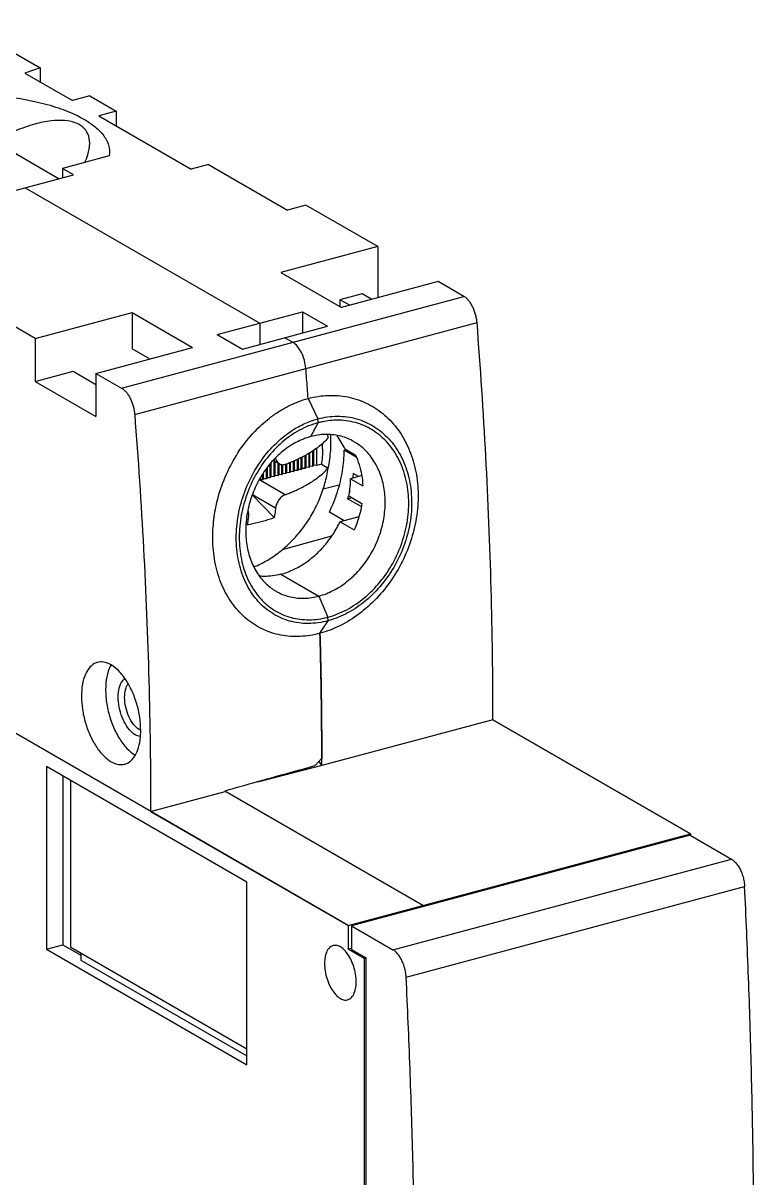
# Model space of a CAD drawing. Extents: x -77 to 255, y -304 to -148.
# Drawn here: x -25.09 to 6.14, y -228.01 to -178.66 of the extents above; entities that cross this region are included whole.
import ezdxf

# ---------------------------------------------------------------- set-up
doc = ezdxf.new("R2010")
doc.units = 0
doc.header["$LTSCALE"] = 1.21
doc.header["$MEASUREMENT"] = 0
doc.layers.get('0').update_dxf_attribs({"linetype": 'CONTINUOUS'})

msp = doc.modelspace()

# ---------------------------------------------------------------- linework, layer by layer
for p, q in [((-27.683, -178.658), (-24.361, -180.577)), ((-24.361, -180.577), (-25.007, -180.797)), ((-24.361, -180.577), (-24.361, -181.171)), ((-25.007, -180.797), (-22.98, -181.968)), ((-22.237, -181.769), (-22.98, -181.968)), ((-22.237, -181.769), (-21.11, -182.419)), ((-21.11, -182.419), (-21.854, -182.619)), ((-21.11, -182.419), (-21.11, -183.048)), ((-21.854, -182.619), (-17.913, -184.895)), ((-26.305, -183.711), (-23.54, -185.308)), ((-21.416, -184.334), (-23.406, -184.867)), ((-23.406, -184.867), (-23.406, -185.272)), ((-22.927, -185.144), (-23.406, -184.867)), ((-17.169, -184.695), (-17.913, -184.895)), ((-17.169, -184.695), (-13.791, -186.647)), ((-27.059, -186.251), (-22.927, -185.144)), ((-24.993, -185.698), (-14.972, -191.486)), ((-13.006, -186.436), (-13.791, -186.647)), ((-9.937, -188.209), (-13.006, -186.436)), ((-9.937, -188.209), (-14.07, -189.316)), ((-9.937, -188.209), (-9.937, -190.399)), ((-14.07, -189.316), (-11.48, -190.812)), ((-7.348, -189.704), (-11.48, -190.812)), ((-6.25, -190.339), (-7.348, -189.704)), ((-24.565, -192.13), (-27.634, -190.357)), ((-20.878, -194.26), (-6.25, -190.339)), ((-10.599, -190.224), (-11.549, -190.479)), ((-11.549, -190.479), (-11.549, -190.772)), ((-11.133, -190.719), (-11.549, -190.479)), ((-10.183, -190.464), (-10.599, -190.224)), ((-24.565, -192.13), (-20.433, -191.022)), ((-20.433, -191.022), (-20.433, -192.585)), ((-20.433, -191.022), (-17.843, -192.518)), ((-20.32, -195.379), (-5.692, -191.457)), ((-16.79, -191.973), (-13.153, -190.999)), ((-13.153, -190.999), (-13.153, -191.903)), ((-13.153, -190.999), (-12.084, -191.616)), ((-16.79, -191.973), (-15.72, -192.591)), ((-15.72, -192.591), (-12.084, -191.616)), ((-14.972, -191.486), (-14.972, -192.391)), ((-24.565, -192.13), (-24.565, -193.968)), ((-13.902, -192.104), (-13.564, -192.299)), ((-21.976, -193.626), (-17.843, -192.518)), ((-19.692, -193.013), (-20.434, -192.585)), ((-24.565, -193.968), (-22.954, -193.536)), ((-22.954, -193.536), (-21.976, -194.101)), ((-21.976, -193.626), (-21.976, -195.464)), ((-21.976, -193.626), (-20.878, -194.26)), ((-24.565, -193.968), (-21.976, -195.464)), ((-12.908, -194.7), (-12.493, -195.571)), ((-12.795, -196.328), (-12.481, -195.738)), ((-12.54, -197.563), (-12.54, -196.823)), ((-11.367, -196.913), (-11.28, -196.888)), ((-10.855, -197.209), (-11.367, -196.913)), ((-11.341, -196.854), (-10.893, -197.112)), ((-14.118, -197.509), (-14.388, -197.353)), ((-14.358, -198.051), (-14.358, -197.371)), ((-14.332, -197.386), (-14.332, -197.996)), ((-13.532, -197.829), (-13.532, -197.38)), ((-13.506, -197.369), (-13.506, -197.775)), ((-13.367, -197.785), (-13.367, -197.305)), ((-13.34, -197.293), (-13.34, -197.73)), ((-13.201, -197.741), (-13.201, -197.224)), ((-13.175, -197.211), (-13.175, -197.686)), ((-13.036, -197.696), (-13.036, -197.137)), ((-13.01, -197.123), (-13.01, -197.642)), ((-12.871, -197.652), (-12.871, -197.043)), ((-12.844, -197.027), (-12.844, -197.597)), ((-12.706, -197.608), (-12.706, -196.939)), ((-12.679, -196.923), (-12.679, -197.553)), ((-14.689, -198.139), (-14.689, -197.706)), ((-14.663, -197.665), (-14.663, -198.085)), ((-14.524, -198.095), (-14.524, -197.496)), ((-14.497, -197.468), (-14.497, -198.04)), ((-14.193, -198.006), (-14.193, -197.466)), ((-14.167, -197.481), (-14.167, -197.952)), ((-14.028, -197.962), (-14.028, -197.541)), ((-14.002, -197.542), (-14.002, -197.907)), ((-13.863, -197.918), (-13.863, -197.516)), ((-13.836, -197.863), (-13.863, -197.918)), ((-13.836, -197.505), (-13.836, -197.863)), ((-13.697, -197.874), (-13.836, -197.863)), ((-13.697, -197.874), (-13.697, -197.45)), ((-13.671, -197.819), (-13.697, -197.874)), ((-13.671, -197.439), (-13.671, -197.819)), ((-13.532, -197.829), (-13.671, -197.819)), ((-13.506, -197.775), (-13.532, -197.829)), ((-13.367, -197.785), (-13.506, -197.775)), ((-13.34, -197.73), (-13.367, -197.785)), ((-13.201, -197.741), (-13.34, -197.73)), ((-13.175, -197.686), (-13.201, -197.741)), ((-13.036, -197.696), (-13.175, -197.686)), ((-13.01, -197.642), (-13.036, -197.696)), ((-12.871, -197.652), (-13.01, -197.642)), ((-12.844, -197.597), (-12.871, -197.652)), ((-12.706, -197.608), (-12.844, -197.597)), ((-12.679, -197.553), (-12.706, -197.608)), ((-12.54, -197.563), (-12.679, -197.553)), ((-12.339, -197.509), (-12.54, -197.563)), ((-12.339, -197.509), (-12.057, -197.672)), ((-14.939, -198.205), (-14.999, -198.184)), ((-14.854, -198.184), (-14.993, -198.173)), ((-13.887, -198.812), (-14.939, -198.205)), ((-14.854, -198.184), (-14.854, -197.962)), ((-14.828, -198.129), (-14.854, -198.184)), ((-14.828, -197.921), (-14.828, -198.129)), ((-14.689, -198.139), (-14.828, -198.129)), ((-14.663, -198.085), (-14.689, -198.139)), ((-14.524, -198.095), (-14.663, -198.085)), ((-14.497, -198.04), (-14.524, -198.095)), ((-14.358, -198.051), (-14.497, -198.04)), ((-14.332, -197.996), (-14.358, -198.051)), ((-14.193, -198.006), (-14.332, -197.996)), ((-14.167, -197.952), (-14.193, -198.006)), ((-14.028, -197.962), (-14.167, -197.952)), ((-14.002, -197.907), (-14.028, -197.962)), ((-13.863, -197.918), (-14.002, -197.907)), ((-12.273, -198.562), (-11.583, -198.387)), ((-10.62, -197.998), (-11.096, -198.13)), ((-11.096, -198.13), (-10.573, -198.432)), ((-10.75, -198.034), (-10.978, -197.903)), ((-14.355, -199.787), (-15.29, -198.838)), ((-14.3, -199.383), (-15.281, -198.816)), ((-11.17, -198.859), (-10.612, -199.182)), ((-11.229, -198.982), (-11.044, -198.932)), ((-10.639, -199.323), (-11.229, -198.982)), ((-11.365, -199.923), (-12.002, -199.554)), ((-10.74, -199.755), (-11.544, -199.971)), ((-11.544, -199.971), (-10.939, -200.32)), ((-11.908, -200.584), (-14.022, -201.171)), ((-14.071, -202.211), (-12.452, -203.146)), ((-12.452, -203.146), (-12.063, -204.045)), ((-11.194, -217.228), (-33.961, -204.079)), ((-12.403, -204.737), (-12.058, -204.2)), ((-5.011, -208.429), (-12.325, -210.39)), ((-5.011, -208.429), (3.434, -213.307)), ((3.434, -213.307), (-5.011, -208.429)), ((-12.325, -210.39), (-12.438, -210.2)), ((-24.087, -210.422), (-24.087, -218.237)), ((-15.529, -215.365), (-24.087, -210.422)), ((-12.325, -210.39), (-15.074, -211.102)), ((-23.385, -210.828), (-23.385, -218.048)), ((-23.042, -218.166), (-23.042, -211.026)), ((-19.639, -212.35), (-16.458, -211.497)), ((-8.012, -216.375), (-16.473, -211.489)), ((-16.458, -211.462), (-16.458, -211.497)), ((-19.639, -212.35), (-11.194, -217.228)), ((-11.194, -217.228), (3.434, -213.307)), ((3.408, -213.362), (-11.055, -217.239)), ((3.408, -213.362), (5.18, -214.385)), ((3.434, -213.307), (3.434, -213.377)), ((-9.283, -218.262), (5.18, -214.385)), ((-15.529, -223.179), (-15.529, -215.365)), ((-8.722, -219.432), (5.741, -215.555)), ((-8.012, -216.375), (-8.012, -216.423)), ((-11.194, -217.228), (-11.194, -218.239)), ((-11.055, -217.239), (-11.055, -218.25)), ((-11.055, -217.239), (-9.283, -218.262)), ((-24.087, -218.237), (-23.385, -218.048)), ((-23.385, -218.048), (-22.619, -218.49)), ((-24.087, -218.237), (-15.529, -223.179)), ((-15.529, -222.506), (-23.042, -218.166)), ((-22.619, -218.411), (-22.619, -218.7)), ((-11.055, -218.202), (-11.194, -218.239)), ((-10.519, -218.63), (-11.194, -218.239)), ((-11.055, -218.25), (-10.436, -218.607)), ((-10.519, -218.63), (-10.436, -218.607)), ((-10.436, -236.05), (-10.436, -218.607)), ((-22.619, -218.7), (-15.529, -222.795)), ((-10.519, -218.63), (-10.519, -236.207))]:
    msp.add_line(p, q)
for points, start_tangent, end_tangent in [([(-31.197, -182.115), (-30.173, -181.892), (-29.061, -181.748), (-27.902, -181.688), (-26.734, -181.714), (-25.598, -181.825), (-24.535, -182.017), (-23.581, -182.283), (-22.769, -182.614), (-22.128, -182.999), (-21.679, -183.424), (-21.439, -183.874), (-21.416, -184.334)], (0.9659, 0.258915), (-0.183873, -0.98295)), ([(-22.453, -184.624), (-22.321, -184.288), (-22.24, -183.787), (-22.32, -183.395), (-22.533, -183.108), (-22.864, -182.917), (-23.312, -182.822), (-23.888, -182.835), (-24.592, -182.977), (-25.407, -183.264), (-26.305, -183.711)], (0.426368, 0.90455), (-0.867672, -0.497138)), ([(-5.692, -191.457), (-5.714, -191.284), (-5.754, -191.109), (-5.809, -190.939), (-5.879, -190.78), (-5.961, -190.636), (-6.052, -190.512), (-6.149, -190.411), (-6.25, -190.339)], (-0.078471, 0.996916), (-0.865939, 0.50015)), ([(-5.011, -208.429), (-5.087, -202.845), (-5.314, -197.184), (-5.692, -191.457)], (0.000021, 1), (-0.078471, 0.996916)), ([(-13.006, -193.418), (-13.068, -193.07), (-13.193, -192.74), (-13.366, -192.472), (-13.564, -192.299)], (-0.078471, 0.996916), (-0.865939, 0.50015)), ([(-12.908, -194.7), (-12.94, -194.273), (-12.972, -193.846), (-13.006, -193.418)], (-0.072853, 0.997343), (-0.078471, 0.996916)), ([(-20.878, -194.26), (-20.777, -194.333), (-20.68, -194.433), (-20.589, -194.557), (-20.507, -194.701), (-20.437, -194.861), (-20.382, -195.03), (-20.342, -195.205), (-20.32, -195.379)], (0.865939, -0.50015), (0.078471, -0.996916)), ([(-15.208, -196.13), (-14.56, -195.539), (-14.166, -195.261), (-13.757, -195.028), (-13.338, -194.84), (-12.908, -194.7)], (0.685328, 0.728234), (0.9659, 0.258915)), ([(-12.908, -194.7), (-12.478, -194.609), (-12.052, -194.569), (-11.214, -194.636), (-10.427, -194.898), (-9.723, -195.344), (-9.128, -195.958), (-8.667, -196.718), (-8.358, -197.596), (-8.217, -198.556), (-8.251, -199.559), (-8.457, -200.566), (-8.826, -201.541), (-9.344, -202.445), (-9.988, -203.244), (-10.734, -203.908), (-11.55, -204.412), (-12.403, -204.737)], (0.9659, 0.258915), (-0.9659, -0.258915)), ([(-20.32, -195.379), (-19.942, -201.105), (-19.715, -206.766), (-19.639, -212.35)], (0.078471, -0.996916), (-0.000021, -1)), ([(-12.481, -195.738), (-13.276, -196.058), (-14.015, -196.569), (-14.666, -197.247), (-15.196, -198.058), (-15.583, -198.967), (-15.804, -199.925), (-15.847, -200.882), (-15.71, -201.788), (-15.401, -202.593), (-14.935, -203.261), (-14.34, -203.756), (-13.64, -204.059), (-12.87, -204.157), (-12.079, -204.049)], (-0.9659, -0.258915), (0.967131, 0.25428)), ([(-13.561, -196.047), (-13.32, -195.905), (-12.761, -195.654)], (0.843863, 0.536558), (0.942398, 0.334494)), ([(-12.761, -195.654), (-12.543, -195.585)], (0.942398, 0.334494), (0.961934, 0.273283)), ([(-12.543, -195.585), (-12.53, -195.581)], (0.961934, 0.273283), (0.962978, 0.269579)), ([(-12.53, -195.581), (-12.493, -195.571)], (0.962978, 0.269579), (0.9659, 0.258915)), ([(-12.493, -195.571), (-11.651, -195.458), (-10.839, -195.569), (-10.1, -195.896), (-9.466, -196.423), (-8.968, -197.126), (-8.637, -197.97), (-8.492, -198.909), (-8.539, -199.894), (-8.777, -200.878), (-9.19, -201.809), (-9.754, -202.641), (-10.441, -203.337), (-11.223, -203.867), (-12.007, -204.186)], (0.9659, 0.258915), (-0.961993, -0.273073)), ([(-12.481, -195.738), (-12.485, -195.683), (-12.489, -195.627), (-12.493, -195.571)], (-0.068893, 0.997624), (-0.069629, 0.997573)), ([(-12.46, -195.733), (-12.481, -195.738)], (-0.967547, -0.252691), (-0.9659, -0.258915)), ([(-12.283, -195.692), (-12.46, -195.733)], (-0.979928, -0.199352), (-0.967547, -0.252691)), ([(-12.063, -204.045), (-11.262, -203.726), (-10.511, -203.22), (-9.844, -202.549), (-9.297, -201.748), (-8.895, -200.848), (-8.663, -199.898), (-8.616, -198.944), (-8.758, -198.035), (-9.078, -197.223), (-9.562, -196.546), (-10.175, -196.042), (-10.892, -195.731), (-11.672, -195.628), (-12.283, -195.692)], (0.9659, 0.258915), (-0.979928, -0.199352)), ([(-16.923, -199.759), (-16.753, -198.927), (-16.401, -197.94), (-15.906, -197.023), (-15.284, -196.212), (-15.26, -196.186)], (0.137764, 0.990465), (0.675935, 0.736961)), ([(-12.058, -204.2), (-12.9, -204.316), (-13.702, -204.211), (-14.424, -203.892), (-15.037, -203.376), (-15.515, -202.683), (-15.832, -201.848), (-15.972, -200.912), (-15.928, -199.923), (-15.701, -198.93), (-15.303, -197.987), (-14.757, -197.144), (-14.087, -196.44), (-13.561, -196.047)], (-0.9659, -0.258915), (0.843863, 0.536558)), ([(-12.795, -196.328), (-13.413, -196.572), (-13.995, -196.957), (-14.514, -197.468), (-14.947, -198.079), (-15.278, -198.766), (-15.489, -199.494), (-15.548, -199.866), (-15.575, -200.236), (-15.531, -200.949), (-15.46, -201.288), (-15.359, -201.608), (-15.072, -202.178), (-14.681, -202.642), (-14.278, -202.939)], (-0.9659, -0.258915), (0.865792, -0.500404)), ([(-15.26, -196.186), (-15.208, -196.13)], (0.675935, 0.736961), (0.685328, 0.728234)), ([(-12.057, -196.385), (-12.251, -196.588), (-12.46, -196.765), (-12.675, -196.92), (-12.891, -197.056), (-13.104, -197.175), (-13.312, -197.28), (-13.512, -197.372), (-13.705, -197.454), (-13.887, -197.525)], (-0.646508, -0.762907), (-0.935201, -0.354118)), ([(-10.95, -196.547), (-11.017, -196.509), (-11.576, -196.299), (-12.178, -196.238), (-12.795, -196.328)], (-0.865831, 0.500337), (-0.9659, -0.258915)), ([(-12.082, -196.241), (-12.057, -196.385)], (0.185761, -0.982595), (0.149031, -0.988833)), ([(-11.957, -196.258), (-11.959, -196.907), (-12.062, -197.672)], (0.060348, -0.998177), (-0.198379, -0.980125)), ([(-11.341, -196.854), (-11.678, -196.292)], (-0.398871, 0.917007), (-0.628686, 0.777659)), ([(-12.452, -203.146), (-11.835, -202.905), (-11.249, -202.527), (-10.721, -202.025), (-10.277, -201.425), (-9.935, -200.748), (-9.713, -200.03), (-9.619, -199.295), (-9.659, -198.58), (-9.73, -198.239), (-9.832, -197.914), (-10.126, -197.333), (-10.528, -196.858), (-10.95, -196.547)], (0.9659, 0.258915), (-0.865831, 0.500337)), ([(-12.292, -196.853), (-12.297, -197.07), (-12.313, -197.289), (-12.339, -197.509)], (0, -1), (-0.13811, -0.990417)), ([(-12.292, -196.853), (-12.297, -196.639), (-12.298, -196.628)], (0, 1), (-0.051211, 0.998688)), ([(-12.002, -199.554), (-11.655, -198.686), (-11.441, -197.795), (-11.367, -196.913)], (0.435615, 0.900133), (0.00275, 0.999996)), ([(-14.118, -197.509), (-14.159, -197.48), (-14.21, -197.426), (-14.252, -197.357), (-14.283, -197.274), (-14.289, -197.248)], (-0.86565, 0.50065), (-0.216073, 0.976377)), ([(-10.893, -197.112), (-10.731, -197.523), (-10.623, -197.966), (-10.573, -198.432)], (0.43464, -0.900604), (0.043725, -0.999044)), ([(-15.224, -201.895), (-15.079, -201.834), (-14.526, -201.538), (-13.999, -201.155), (-13.513, -200.694), (-13.08, -200.167), (-12.709, -199.587), (-12.411, -198.967), (-12.191, -198.324), (-12.057, -197.672)], (0.928947, 0.370214), (0.13811, 0.990417)), ([(-13.887, -197.525), (-13.963, -197.543), (-14.035, -197.54), (-14.101, -197.519), (-14.118, -197.509)], (-0.935201, -0.354118), (-0.86565, 0.50065)), ([(-13.887, -198.812), (-13.705, -198.741), (-13.512, -198.659), (-13.312, -198.567), (-13.104, -198.462), (-12.891, -198.343), (-12.675, -198.207), (-12.46, -198.052), (-12.251, -197.875), (-12.057, -197.672)], (0.935201, 0.354118), (0.646508, 0.762907)), ([(-11.17, -198.859), (-11.13, -198.614), (-11.105, -198.371), (-11.096, -198.13)], (0.190662, 0.981656), (0.007178, 0.999974)), ([(-10.978, -197.903), (-11.01, -198.109)], (-0.136236, -0.990676), (-0.171428, -0.985197)), ([(-13.887, -198.812), (-13.963, -198.85), (-14.035, -198.902), (-14.101, -198.965), (-14.159, -199.037), (-14.21, -199.116), (-14.252, -199.201), (-14.283, -199.291), (-14.3, -199.383)], (-0.935201, -0.354118), (-0.109947, -0.993938)), ([(-11.188, -198.854), (-11.229, -198.982)], (-0.29259, -0.956238), (-0.312567, -0.949896)), ([(-11.13, -198.65), (-11.188, -198.854)], (-0.260188, -0.965558), (-0.29259, -0.956238)), ([(-10.612, -199.182), (-10.686, -199.568), (-10.795, -199.948), (-10.939, -200.32)], (-0.142651, -0.989773), (-0.401366, -0.915918)), ([(-16.946, -199.943), (-16.926, -199.777)], (0.109489, 0.993988), (0.134986, 0.990847)), ([(-16.926, -199.777), (-16.923, -199.759)], (0.134986, 0.990847), (0.137764, 0.990465)), ([(-15.457, -199.693), (-15.481, -199.89), (-15.512, -200.098)], (-0.109946, -0.993938), (-0.158741, -0.98732)), ([(-15.512, -200.098), (-15.27, -200.048), (-15.032, -199.992), (-14.799, -199.929), (-14.574, -199.861), (-14.355, -199.787)], (0.982323, 0.187196), (0.942025, 0.335542)), ([(-15.478, -199.524), (-15.476, -199.529), (-15.457, -199.606), (-15.457, -199.693)], (0.370715, -0.928747), (-0.109947, -0.993938)), ([(-14.3, -199.383), (-14.324, -199.58), (-14.355, -199.787)], (-0.109946, -0.993938), (-0.158741, -0.98732)), ([(-12.403, -204.737), (-13.254, -204.871), (-14.08, -204.811), (-14.849, -204.56), (-15.531, -204.126), (-16.102, -203.525), (-16.544, -202.778), (-16.839, -201.908), (-16.975, -200.95), (-16.946, -199.943)], (-0.9659, -0.258915), (0.109489, 0.993988)), ([(-14.071, -202.211), (-13.569, -202.029), (-13.082, -201.758), (-12.624, -201.406), (-12.207, -200.982), (-11.844, -200.499), (-11.544, -199.971)], (0.9659, 0.258915), (0.436995, 0.899464)), ([(-14.071, -202.211), (-14.429, -202.283), (-14.781, -202.306), (-14.968, -202.297)], (-0.9659, -0.258915), (-0.9965, 0.083598)), ([(-14.278, -202.939), (-14.204, -202.98), (-13.656, -203.182), (-13.064, -203.237), (-12.452, -203.146)], (0.865792, -0.500404), (0.9659, 0.258915)), ([(-12.079, -204.049), (-12.063, -204.045)], (0.967131, 0.25428), (0.9659, 0.258915)), ([(-12.058, -204.2), (-12.06, -204.148), (-12.061, -204.097), (-12.063, -204.045)], (-0.030584, 0.999532), (-0.031309, 0.99951)), ([(-12.007, -204.186), (-12.058, -204.2)], (-0.961993, -0.273073), (-0.9659, -0.258915)), ([(-12.403, -204.737), (-12.362, -206.527), (-12.336, -208.308), (-12.326, -210.081)], (0.027213, -0.99963), (0.001498, -0.999999)), ([(-12.361, -206.58), (-12.403, -204.737)], (-0.018469, 0.999829), (-0.027213, 0.99963)), ([(-21.911, -205.981), (-21.962, -205.997), (-22.224, -206.174), (-22.426, -206.487), (-22.552, -206.912), (-22.595, -207.423), (-22.552, -207.983), (-22.426, -208.555), (-22.224, -209.1), (-21.962, -209.58), (-21.656, -209.963), (-21.328, -210.223)], (-0.967103, -0.254386), (0.865939, -0.50015)), ([(-21.328, -206.086), (-21.656, -205.967), (-21.911, -205.981)], (-0.865939, 0.50015), (-0.967103, -0.254386)), ([(-21.331, -206.087), (-21.448, -206.353)], (-0.500203, -0.865908), (-0.315191, -0.949028)), ([(-20.062, -208.886), (-20.105, -208.326), (-20.231, -207.754), (-20.433, -207.209), (-20.695, -206.729), (-21.001, -206.346), (-21.328, -206.086)], (-0.000157, 1), (-0.865939, 0.50015)), ([(-21.448, -206.353), (-21.549, -206.859), (-21.549, -207.448), (-21.448, -208.071), (-21.253, -208.679), (-20.98, -209.222), (-20.652, -209.656), (-20.307, -209.939)], (-0.315191, -0.949028), (0.860568, -0.509336)), ([(-20.295, -209.073), (-20.546, -208.856), (-20.766, -208.521), (-20.929, -208.109), (-21.016, -207.669), (-21.016, -207.254), (-20.929, -206.914), (-20.766, -206.69), (-20.74, -206.672)], (-0.865939, 0.50015), (0.841217, 0.540697)), ([(-12.35, -207.19), (-12.36, -206.631), (-12.361, -206.58)], (-0.015549, 0.999879), (-0.018469, 0.999829)), ([(-20.13, -208.844), (-20.367, -208.631), (-20.568, -208.295), (-20.702, -207.89), (-20.749, -207.476), (-20.702, -207.116), (-20.604, -206.906)], (-0.865939, 0.50015), (0.605568, 0.795793)), ([(-12.335, -208.415), (-12.35, -207.19)], (-0.009637, 0.999954), (-0.015549, 0.999879)), ([(-12.329, -209.141), (-12.334, -208.515), (-12.335, -208.415)], (-0.006103, 0.999981), (-0.009637, 0.999954)), ([(-20.746, -210.327), (-20.695, -210.312), (-20.433, -210.134), (-20.231, -209.822), (-20.105, -209.397), (-20.068, -209.092)], (0.967103, 0.254386), (0.064285, 0.997932)), ([(-20.083, -209.144), (-20.295, -209.073)], (-0.996868, 0.079085), (-0.865939, 0.50015)), ([(-20.069, -208.875), (-20.13, -208.844)], (-0.923528, 0.383532), (-0.865939, 0.50015)), ([(-20.068, -209.092), (-20.062, -208.886)], (0.064285, 0.997932), (-0.000157, 1)), ([(-12.326, -210.081), (-12.329, -209.141)], (-0.001498, 0.999999), (-0.006103, 0.999981)), ([(-21.328, -210.223), (-21.001, -210.342), (-20.746, -210.327)], (0.865939, -0.50015), (0.967103, 0.254386)), ([(-12.616, -210.387), (-12.519, -210.285), (-12.422, -210.183), (-12.326, -210.081)], (0.689312, 0.724464), (0.688475, 0.72526)), ([(-12.325, -210.39), (-12.326, -210.081)], (0.000021, 1), (-0.001498, 0.999999)), ([(-15.079, -211.076), (-14.537, -210.924), (-12.616, -210.387)], (0.962993, 0.269527), (0.962992, 0.269529)), ([(-16.458, -211.462), (-15.079, -211.076)], (0.962994, 0.269524), (0.962993, 0.269527)), ([(5.18, -214.385), (5.298, -214.474), (5.413, -214.602), (5.516, -214.761), (5.603, -214.942), (5.672, -215.143), (5.719, -215.352), (5.741, -215.555)], (0.865939, -0.50015), (0.048179, -0.998839)), ([(6.137, -231.027), (6.106, -227.194), (6.029, -223.336), (5.908, -219.456), (5.741, -215.555)], (-0.002408, 0.999997), (-0.048179, 0.998839)), ([(-11.843, -218.081), (-11.897, -218.1), (-12.043, -218.222), (-12.147, -218.426), (-12.201, -218.696), (-12.201, -219.01), (-12.147, -219.343), (-12.043, -219.667), (-11.897, -219.957), (-11.722, -220.188), (-11.532, -220.343)], (-0.967377, -0.25334), (0.865939, -0.50015)), ([(-11.532, -218.136), (-11.722, -218.071), (-11.843, -218.081)], (-0.865939, 0.50015), (-0.967377, -0.25334)), ([(-11.31, -218.326), (-11.342, -218.291), (-11.532, -218.136)], (-0.657852, 0.753147), (-0.865939, 0.50015)), ([(-11.221, -220.398), (-11.167, -220.378), (-11.021, -220.257), (-10.917, -220.053), (-10.863, -219.783), (-10.863, -219.469), (-10.917, -219.136), (-11.021, -218.812), (-11.167, -218.522), (-11.31, -218.326)], (0.967377, 0.25334), (-0.657852, 0.753147)), ([(-8.722, -219.432), (-8.743, -219.229), (-8.79, -219.02), (-8.86, -218.819), (-8.947, -218.638), (-9.05, -218.479), (-9.165, -218.351), (-9.283, -218.262)], (-0.048179, 0.998839), (-0.865939, 0.50015)), ([(-8.326, -234.903), (-8.357, -231.071), (-8.434, -227.213), (-8.555, -223.333), (-8.722, -219.432)], (-0.002408, 0.999997), (-0.048179, 0.998839)), ([(-11.532, -220.343), (-11.342, -220.408), (-11.221, -220.398)], (0.865939, -0.50015), (0.967377, 0.25334))]:
    msp.add_spline(points, degree=3, dxfattribs=dict(start_tangent=start_tangent, end_tangent=end_tangent))

doc.saveas('drawing.dxf')
